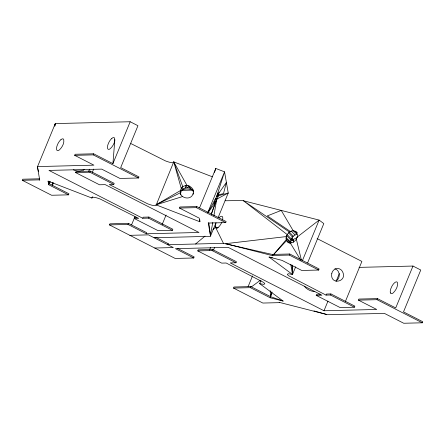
<?xml version="1.0" encoding="UTF-8"?>
<svg xmlns="http://www.w3.org/2000/svg" width="445" height="445" viewBox="0 0 445 445"><rect width="100%" height="100%" fill="white"/><g stroke="black" fill="none" stroke-linecap="round" stroke-linejoin="round"><path stroke-width="0.67" d="M289.328 243.131C280.801 239.143 291.147 225.637 297.238 232.852M286.096 238.659L290.952 243.115C290.057 239.215 293.055 234.971 296.971 234.326L293.238 230.788L281.24 210.407L267.323 215.897L290.318 231.472M111.856 138.395A6.391 2.47 -63 0 1 113.581 137.572A6.386 2.47 -63 0 1 114.654 138.328C115.327 142.116 113.063 145.971 110.438 148.558A6.386 2.47 -63 0 1 107.668 148.624A6.491 2.509 -63 0 1 107.968 144.569L108.814 142.522A6.491 2.509 -63 0 1 111.845 138.417M39.149 179.863L39.588 178.795L22.689 179.213L22.25 180.281L39.149 179.863L39.739 180.164L37.447 166.947L37.742 166.586L93.906 165.156L74.654 155.333L75.099 154.265L93.667 153.809L112.919 163.632L114.855 139.63M193.169 193.097C191.589 201.846 177.16 197.786 180.781 189.498C183.818 181.777 195.872 186.6 193.18 194.348M180.731 194.838C179.368 187.434 191.267 184.669 193.347 191.884M214.156 204.071L216.353 197.074L218.957 192.435L218.033 196.779L215.224 203.387L214.395 204.539L214.156 204.071L208.054 212.66M54.857 126.03L55.202 123.771L55.875 123.571L130.185 121.746L137.956 125.713L120.69 167.598L138.974 176.926L138.534 177.994L119.961 178.451L101.683 169.122L48.967 170.418L142.734 218.261L148.474 218.122L172.41 230.332L172.849 229.264L148.914 217.049L143.173 217.193L142.734 218.261M54.807 126.013L55.152 123.994M212.788 222.478L210.224 236.312L154.053 237.741M213.923 215.742L216.42 200.923M287.698 241.941C293.322 245.846 300.692 236.34 295.758 231.728M271.817 292.076L270.193 297.755L250.402 287.659L233.497 288.071L233.942 287.003L250.841 286.586L270.632 296.687L283.137 301.07L259.663 283.643L260.987 280.439M215.886 223.268L215.358 226.021L215.558 227.323L223.429 243.326L273.447 254.718L286.586 240.523L289.695 243.081M272.023 292.098L270.632 296.687L270.198 290.663M51.998 185.12L52.838 182.472M185.159 187.879L185.904 185.554L187.395 187.551M214.523 172.393L215.786 168.46L224.553 171.848L228.224 192.996L218.128 217.583M216.776 196.073L224.553 171.848L207.815 212.46M211.336 214.067L214.891 203.938L213.6 203.51M211.242 214.484L215.224 203.387M37.497 166.725L55.202 123.771M92.454 196.773L91.926 198.053L48.088 181.132L49.156 183.674L68.947 193.775L68.508 194.843L48.716 184.747L49.957 181.816M52.415 185.331L53.461 182.795M146.283 233.775L146.722 232.702L128.438 223.373L109.871 223.829L109.431 224.897L127.999 224.447L146.283 233.775L198.993 232.479L105.231 184.636L99.485 184.775L75.55 172.56L75.995 171.492L90.274 171.141L114.209 183.357L113.77 184.425L109.303 184.536L147.679 203.827A9.523 1.802 22.4 0 0 152.018 205.24L155.094 205.724L156.017 205.445L173.739 161.885L212.421 176.821M74.654 155.333L93.228 154.877L93.667 153.809M88.538 171.748L89.584 169.211M75.55 172.56L89.834 172.209L90.274 171.141M92.349 172.287L93.656 169.111M112.919 163.632L130.185 121.746M127.999 224.447L128.438 223.373M131.553 224.909L134.952 216.659M148.474 218.122L148.914 217.049M162.136 224.564L166.063 215.046M180.447 190.56L156.034 204.839L199.877 221.766L199.249 218.15L179.457 208.049L179.897 206.981L196.796 206.569L226.155 221.549L225.715 222.617L208.811 223.034L208.227 222.734L210.518 235.95L208.844 223.023M168.127 243.626L167.687 244.694L223.429 243.326M179.457 208.049L196.356 207.637L196.796 206.569M199.566 207.809L215.786 168.46M109.431 224.897L175.169 258.445L193.742 257.989L194.181 256.921L177.727 248.527M259.663 283.643L263.807 284.399L264.803 283.821A9.523 1.802 22.4 0 0 263.451 282.33L226.166 263.012L221.699 263.123L197.764 250.908L198.203 249.84L212.488 249.489L236.423 261.704L235.984 262.772L230.237 262.912L323.999 310.755L376.715 309.464L358.431 300.136L358.87 299.062L377.443 298.606L395.722 307.934L412.988 266.054L420.759 270.02L403.498 311.901L422.75 321.729L422.311 322.797L403.737 323.254L384.486 313.43L327.398 314.648L279.171 302.339L279.755 302.639L262.856 303.051L233.497 288.071M210.468 236.173L216.014 222.711M209.473 250.129L210.518 247.592M197.764 250.908L212.048 250.557L212.488 249.489M213.544 250.029L214.59 247.492M248.076 286.708L252.526 275.922M250.402 287.659L250.841 286.586M286.285 236.579L225.66 243.676L273.002 255.786L272.418 255.486L272.857 254.418L289.756 254L319.115 268.98L318.676 270.048L301.777 270.465L281.98 260.364L269.036 257.054L292.51 274.476L295.68 266.783M272.418 255.486L289.317 255.068L289.756 254M302.377 260.714L319.115 220.097L242.481 200.517L225.159 200.762M307.595 262.928L323.81 223.585L319.115 220.097L297.171 237.096M292.465 265.543L292.51 274.476L288.366 273.725L287.37 274.304A9.523 1.802 22.4 0 0 288.722 275.794L326.007 295.107L326.446 294.039L330.913 293.928L354.849 306.143L354.409 307.211L340.125 307.567L316.189 295.352L316.634 294.284L320.461 294.19M323.999 310.755L327.965 301.143M326.007 295.107L330.474 295.002L330.913 293.928M336.159 281.268L339.329 273.575M345.415 301.415L361.891 261.432L317.129 238.592M358.431 300.136L377.004 299.68L377.443 298.606M49.985 181.771L49.156 183.674L50.079 181.849M221.866 222.105L221.404 223.134A6.491 2.509 -63 0 1 218.373 227.234M207.954 212.532L215.931 198.125M219.04 192.93L226.388 182.422L223.523 193.547L218.623 194.888M83.332 170.257L84.016 169.367M286.257 239.633L273.447 254.718L272.857 254.418M219.135 217.694L219.774 217.099A6.386 2.47 -63 0 1 221.499 216.27A6.391 2.47 -63 0 1 222.578 217.027A6.491 2.509 -63 0 1 222.533 220.091M195.555 244.01L205.034 236.106M212.927 229.52L215.558 227.323M251.47 286.841L260.292 280.311M335.947 280.962C339.318 279.193 340.241 274.432 338.2 271.328A6.491 5.857 88.6 0 0 334.89 268.786M84.122 169.584C80.879 171.475 76.74 171.42 73.397 169.823M181.543 190.365C184.981 188.341 189.353 188.591 192.841 190.349M291.464 238.058L293.016 239.56L297.316 237.552M182.461 196.584L156.034 204.839L180.37 192.768L180.67 193.731M227.501 193.414L227.929 193.358M181.404 190.388L193.169 190.098M68.508 194.843L51.609 195.26L22.25 180.281M134.635 217.405L136.548 217.355M172.41 230.332L158.131 230.688L134.19 218.473L138.656 218.362L100.281 199.071A9.523 1.802 22.4 0 0 95.948 197.658L92.872 197.174L91.948 197.452L91.926 198.053M129.862 235.327L148.435 234.871L173.305 247.565L154.738 248.021M359.009 267.378L412.988 266.054M316.189 295.352L321.935 295.207L228.174 247.364L175.458 248.66L193.742 257.989M314.81 291.536C310.688 291.492 306.755 289.35 304.23 286.135M290.73 240.022L293.344 240.372L293.661 242.33M269.036 257.054L272.385 257.616M215.297 198.375L217.266 198.876L228.224 192.996L218.35 195.794L217.054 195.455M270.193 297.755L283.137 301.07M216.726 196.445L218.033 196.779M214.879 199.41L216.849 199.922M214.034 201.312L215.997 201.858M313.964 310.922L326.513 314.448M217.549 193.725L218.829 194.098M214.29 202.303L215.597 202.686M291.264 238.492L292.582 238.887M290.763 239.471L293.344 240.372L293.016 239.56M130.902 143.568L165.384 160.868A9.523 1.802 22.4 0 0 169.717 162.286L172.799 162.764L173.722 162.492L173.739 161.885L187.034 185.482M93.228 154.877L138.534 177.994M377.004 299.68L422.311 322.797M196.356 207.637L225.715 222.617M289.317 255.068L318.676 270.048M89.834 172.209L113.77 184.425M330.474 295.002L354.409 307.211M212.048 250.557L235.984 262.772M155.7 237.285L168.332 243.732M215.402 226.744L217.666 228.046M215.819 227.751L216.632 228.079A6.391 2.47 -63 0 0 218.362 227.256M295.013 231.244L296.932 232.83M286.107 237.63L290.791 242.141M291.286 231.072L295.013 234.96M286.63 235.527L290.98 240.061M291.325 239.015L287.131 234.526L243.365 200.717L289.389 232.04L293.222 236.239M288.527 232.752L292.465 237.074M181.977 187.618L183.162 188.93M182.333 189.692L181.293 188.513L173.739 161.885L182.806 186.861M290.212 242.881L300.792 260.247M188.157 185.604L189.598 187.996M189.242 185.921L190.616 188.485M180.308 191.662L180.809 192.629M296.326 239.143L301.365 259.969M37.447 166.947L38.509 171.67M48.088 181.132L48.716 184.747M290.763 264.269L292.51 274.476L292.015 264.959M199.794 219.758L199.877 221.766M60.926 139.669A6.491 2.509 -63 0 0 57.889 143.791L57.049 145.821A6.491 2.509 -63 0 0 56.721 149.876A6.386 2.47 -63 0 0 59.524 149.809C62.144 147.217 64.414 143.368 63.741 139.58A6.386 2.47 -63 0 0 60.965 139.647M390.443 292.932A6.491 2.509 -63 0 1 390.771 288.872L391.617 286.825A6.491 2.509 -63 0 1 394.648 282.725A6.391 2.47 -63 0 1 396.384 281.88A6.386 2.47 -63 0 1 397.457 282.631C398.13 286.424 395.866 290.274 393.241 292.86A6.386 2.47 -63 0 1 390.471 292.927M331.809 273.319C329.545 285.885 348.524 281.946 342.277 271.228A6.491 5.857 88.6 0 0 337.955 268.496C335.035 268.207 332.398 270.538 331.809 273.319"/></g></svg>
